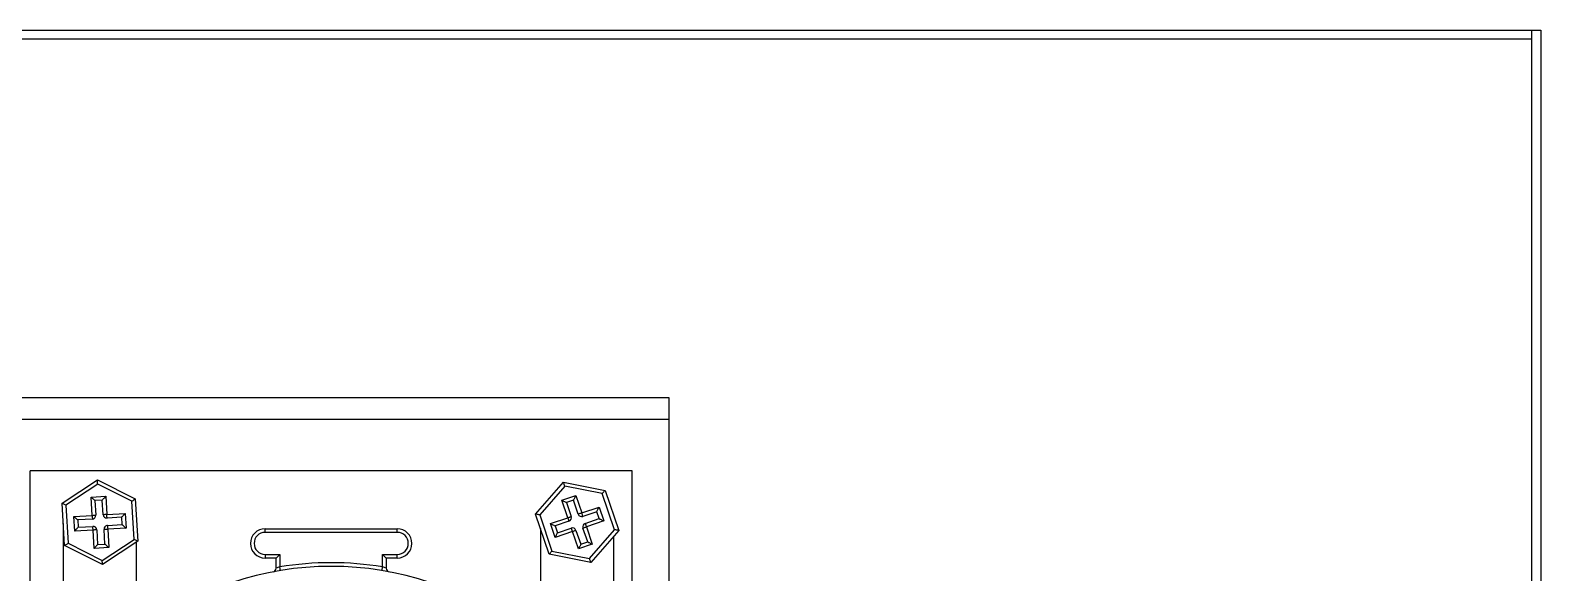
# Model space of a CAD drawing. Header units: millimetres. Extents: x 4754612 to 5801174, y 2368242 to 2777223.
# Drawn here: x 4950218.8 to 4950365.8, y 2436540.7 to 2436593.4 of the extents above; entities that cross this region are included whole.
import ezdxf

# ---------------------------------------------------------------- set-up
doc = ezdxf.new("R2010")
doc.units = ezdxf.units.MM
doc.header["$LTSCALE"] = 1000
doc.layers.add('(주)하나기공-LEADER', color=7, linetype='Continuous')

msp = doc.modelspace()

# ---------------------------------------------------------------- linework, layer by layer
at = {"layer": '(주)하나기공-LEADER', "color": 4}
msp.add_line((4950364.925, 2436468.44), (4950364.925, 2436593.44), dxfattribs=at)
at = {"layer": '(주)하나기공-LEADER', "color": 8, "linetype": 'ByBlock', "lineweight": -2}
for p, q in [((4950280.925, 2436555.583), (4950088.068, 2436555.583)), ((4950218.797, 2436539.868), (4950218.797, 2436550.583)), ((4950277.368, 2436550.583), (4950218.797, 2436550.583)), ((4950277.368, 2436539.868), (4950277.368, 2436550.583)), ((4950221.895, 2436547.429), (4950225.337, 2436549.699)), ((4950225.362, 2436549.288), (4950222.264, 2436547.244)), ((4950225.337, 2436549.699), (4950229.025, 2436547.853)), ((4950228.681, 2436547.626), (4950225.362, 2436549.288)), ((4950267.965, 2436546.383), (4950270.681, 2436549.486)), ((4950270.814, 2436549.096), (4950268.37, 2436546.303)), ((4950270.681, 2436549.486), (4950274.726, 2436548.686)), ((4950274.455, 2436548.376), (4950270.814, 2436549.096)), ((4950224.721, 2436548.036), (4950226.147, 2436548.121)), ((4950224.827, 2436546.253), (4950224.721, 2436548.036)), ((4950225.812, 2436547.743), (4950225.099, 2436547.701)), ((4950225.099, 2436547.701), (4950225.183, 2436546.275)), ((4950225.896, 2436546.317), (4950225.812, 2436547.743)), ((4950226.147, 2436548.121), (4950226.253, 2436546.338)), ((4950228.901, 2436543.921), (4950228.681, 2436547.626)), ((4950229.025, 2436547.853), (4950229.27, 2436543.736)), ((4950270.528, 2436547.719), (4950271.881, 2436548.179)), ((4950271.104, 2436546.028), (4950270.528, 2436547.719)), ((4950271.658, 2436547.726), (4950270.982, 2436547.496)), ((4950272.119, 2436546.374), (4950271.658, 2436547.726)), ((4950271.881, 2436548.179), (4950272.457, 2436546.489)), ((4950275.652, 2436544.863), (4950274.455, 2436548.376)), ((4950274.726, 2436548.686), (4950276.056, 2436544.783)), ((4950222.14, 2436543.312), (4950221.895, 2436547.429)), ((4950222.264, 2436547.244), (4950222.484, 2436543.539)), ((4950223.044, 2436546.147), (4950224.827, 2436546.253)), ((4950223.129, 2436544.721), (4950223.044, 2436546.147)), ((4950226.253, 2436546.338), (4950228.035, 2436546.444)), ((4950228.035, 2436546.444), (4950228.12, 2436545.018)), ((4950269.295, 2436542.479), (4950267.965, 2436546.383)), ((4950268.37, 2436546.303), (4950269.567, 2436542.789)), ((4950270.982, 2436547.496), (4950271.442, 2436546.144)), ((4950272.457, 2436546.489), (4950274.147, 2436547.065)), ((4950273.924, 2436546.612), (4950272.572, 2436546.151)), ((4950274.154, 2436545.936), (4950273.924, 2436546.612)), ((4950274.147, 2436547.065), (4950274.608, 2436545.713)), ((4950222.011, 2436545.477), (4950222.011, 2436539.868)), ((4950224.912, 2436544.827), (4950223.129, 2436544.721)), ((4950224.848, 2436545.897), (4950223.422, 2436545.812)), ((4950223.422, 2436545.812), (4950223.464, 2436545.099)), ((4950223.464, 2436545.099), (4950224.89, 2436545.184)), ((4950225.018, 2436543.045), (4950224.912, 2436544.827)), ((4950225.268, 2436544.848), (4950225.353, 2436543.422)), ((4950226.066, 2436543.465), (4950225.981, 2436544.891)), ((4950227.7, 2436546.066), (4950226.274, 2436545.982)), ((4950226.317, 2436545.269), (4950227.743, 2436545.353)), ((4950228.12, 2436545.018), (4950226.338, 2436544.912)), ((4950226.338, 2436544.912), (4950226.444, 2436543.13)), ((4950227.743, 2436545.353), (4950227.7, 2436546.066)), ((4950241.654, 2436544.599), (4950241.654, 2436544.956)), ((4950241.654, 2436544.956), (4950254.511, 2436544.956)), ((4950254.511, 2436544.599), (4950254.511, 2436544.956)), ((4950268.439, 2436544.991), (4950268.439, 2436539.868)), ((4950269.414, 2436545.452), (4950271.104, 2436546.028)), ((4950269.875, 2436544.1), (4950269.414, 2436545.452)), ((4950271.22, 2436545.69), (4950269.867, 2436545.23)), ((4950269.867, 2436545.23), (4950270.098, 2436544.553)), ((4950271.565, 2436544.676), (4950269.875, 2436544.1)), ((4950270.098, 2436544.553), (4950271.45, 2436545.014)), ((4950272.141, 2436542.986), (4950271.565, 2436544.676)), ((4950271.903, 2436544.791), (4950272.364, 2436543.439)), ((4950273.04, 2436543.67), (4950272.579, 2436545.022)), ((4950272.802, 2436545.475), (4950274.154, 2436545.936)), ((4950274.608, 2436545.713), (4950272.917, 2436545.137)), ((4950272.917, 2436545.137), (4950273.493, 2436543.447)), ((4950273.208, 2436542.07), (4950275.652, 2436544.863)), ((4950276.056, 2436544.783), (4950273.341, 2436541.679)), ((4950225.827, 2436541.466), (4950222.14, 2436543.312)), ((4950222.484, 2436543.539), (4950225.803, 2436541.878)), ((4950225.353, 2436543.422), (4950226.066, 2436543.465)), ((4950225.803, 2436541.878), (4950228.901, 2436543.921)), ((4950229.27, 2436543.736), (4950225.827, 2436541.466)), ((4950229.154, 2436539.868), (4950229.154, 2436543.66)), ((4950254.511, 2436544.599), (4950241.654, 2436544.599)), ((4950273.493, 2436543.447), (4950272.141, 2436542.986)), ((4950272.364, 2436543.439), (4950273.04, 2436543.67)), ((4950275.582, 2436539.868), (4950275.582, 2436544.241)), ((4950226.444, 2436543.13), (4950225.018, 2436543.045)), ((4950241.654, 2436542.456), (4950243.082, 2436542.456)), ((4950241.654, 2436542.456), (4950241.654, 2436542.099)), ((4950242.725, 2436542.099), (4950241.654, 2436542.099)), ((4950243.082, 2436542.456), (4950242.725, 2436542.099)), ((4950242.725, 2436541.111), (4950242.725, 2436542.099)), ((4950243.082, 2436542.456), (4950243.082, 2436541.24)), ((4950253.082, 2436541.24), (4950253.082, 2436542.456)), ((4950253.082, 2436542.456), (4950254.511, 2436542.456)), ((4950253.439, 2436542.099), (4950253.439, 2436541.111)), ((4950254.511, 2436542.099), (4950253.439, 2436542.099)), ((4950254.511, 2436542.099), (4950254.511, 2436542.456)), ((4950273.341, 2436541.679), (4950269.295, 2436542.479)), ((4950269.567, 2436542.789), (4950273.208, 2436542.07))]:
    msp.add_line(p, q, dxfattribs=at)
at = {"layer": '(주)하나기공-LEADER', "color": 4}
msp.add_lwpolyline([(4950364.925, 2436592.583), (4950065.782, 2436592.583), (4950065.782, 2436593.44), (4950065.782, 2436593.44), (4950364.925, 2436593.44)], dxfattribs=at)
msp.add_lwpolyline([(4950365.782, 2436593.44), (4950365.782, 2436593.44), (4950365.782, 2436343.44), (4950330.068, 2436343.44), (4950330.068, 2436350.583), (4950322.925, 2436350.583), (4950322.925, 2436351.44), (4950330.925, 2436351.44), (4950330.925, 2436344.297), (4950364.925, 2436344.297), (4950364.925, 2436593.44), (4950365.782, 2436593.44)], close=True, dxfattribs=at)
at = {"layer": '(주)하나기공-LEADER', "color": 8, "linetype": 'ByBlock', "lineweight": -2}
msp.add_lwpolyline([(4950280.925, 2436452.726), (4950088.068, 2436452.726), (4950088.068, 2436555.583), (4950088.068, 2436557.726), (4950280.925, 2436557.726), (4950280.925, 2436555.583)], close=True, dxfattribs=at)
for points in [[(4950225.362, 2436549.288), (4950225.357, 2436549.368), (4950225.353, 2436549.445), (4950225.348, 2436549.516), (4950225.345, 2436549.579), (4950225.342, 2436549.63), (4950225.339, 2436549.668), (4950225.338, 2436549.691), (4950225.337, 2436549.699)], [(4950270.814, 2436549.096), (4950270.788, 2436549.172), (4950270.763, 2436549.245), (4950270.74, 2436549.313), (4950270.72, 2436549.372), (4950270.703, 2436549.42), (4950270.691, 2436549.457), (4950270.683, 2436549.479), (4950270.681, 2436549.486)], [(4950224.721, 2436548.036), (4950224.795, 2436547.97), (4950224.865, 2436547.908), (4950224.931, 2436547.85), (4950224.988, 2436547.799), (4950225.035, 2436547.757), (4950225.07, 2436547.726), (4950225.091, 2436547.707), (4950225.099, 2436547.701)], [(4950226.147, 2436548.121), (4950226.081, 2436548.047), (4950226.019, 2436547.976), (4950225.961, 2436547.911), (4950225.91, 2436547.854), (4950225.868, 2436547.807), (4950225.837, 2436547.772), (4950225.818, 2436547.75), (4950225.812, 2436547.743)], [(4950228.681, 2436547.626), (4950228.748, 2436547.67), (4950228.812, 2436547.713), (4950228.872, 2436547.752), (4950228.924, 2436547.787), (4950228.967, 2436547.815), (4950228.999, 2436547.836), (4950229.018, 2436547.849), (4950229.025, 2436547.853)], [(4950270.528, 2436547.719), (4950270.617, 2436547.675), (4950270.702, 2436547.633), (4950270.78, 2436547.595), (4950270.849, 2436547.561), (4950270.905, 2436547.533), (4950270.947, 2436547.513), (4950270.973, 2436547.5), (4950270.982, 2436547.496)], [(4950271.881, 2436548.179), (4950271.837, 2436548.091), (4950271.795, 2436548.006), (4950271.757, 2436547.928), (4950271.723, 2436547.859), (4950271.695, 2436547.803), (4950271.675, 2436547.761), (4950271.662, 2436547.735), (4950271.658, 2436547.726)], [(4950274.455, 2436548.376), (4950274.508, 2436548.437), (4950274.559, 2436548.495), (4950274.606, 2436548.548), (4950274.647, 2436548.595), (4950274.681, 2436548.634), (4950274.706, 2436548.663), (4950274.721, 2436548.68), (4950274.726, 2436548.686)], [(4950222.264, 2436547.244), (4950222.192, 2436547.28), (4950222.122, 2436547.315), (4950222.059, 2436547.347), (4950222.003, 2436547.375), (4950221.957, 2436547.398), (4950221.923, 2436547.415), (4950221.902, 2436547.425), (4950221.895, 2436547.429)], [(4950223.044, 2436546.147), (4950223.118, 2436546.082), (4950223.189, 2436546.019), (4950223.254, 2436545.961), (4950223.311, 2436545.91), (4950223.358, 2436545.868), (4950223.393, 2436545.837), (4950223.415, 2436545.818), (4950223.422, 2436545.812)], [(4950224.827, 2436546.253), (4950224.896, 2436546.257), (4950224.963, 2436546.261), (4950225.025, 2436546.265), (4950225.079, 2436546.268), (4950225.123, 2436546.271), (4950225.156, 2436546.273), (4950225.177, 2436546.274), (4950225.183, 2436546.275)], [(4950224.827, 2436546.253), (4950224.831, 2436546.184), (4950224.835, 2436546.117), (4950224.839, 2436546.055), (4950224.842, 2436546.001), (4950224.845, 2436545.957), (4950224.846, 2436545.924), (4950224.848, 2436545.904), (4950224.848, 2436545.897)], [(4950226.253, 2436546.338), (4950226.183, 2436546.334), (4950226.116, 2436546.33), (4950226.055, 2436546.326), (4950226.001, 2436546.323), (4950225.956, 2436546.32), (4950225.924, 2436546.319), (4950225.903, 2436546.317), (4950225.896, 2436546.317)], [(4950226.274, 2436545.982), (4950226.274, 2436545.988), (4950226.273, 2436546.009), (4950226.271, 2436546.042), (4950226.268, 2436546.086), (4950226.265, 2436546.14), (4950226.261, 2436546.202), (4950226.257, 2436546.269), (4950226.253, 2436546.338)], [(4950227.7, 2436546.066), (4950227.707, 2436546.074), (4950227.726, 2436546.095), (4950227.757, 2436546.13), (4950227.798, 2436546.177), (4950227.849, 2436546.234), (4950227.907, 2436546.3), (4950227.97, 2436546.37), (4950228.035, 2436546.444)], [(4950268.37, 2436546.303), (4950268.291, 2436546.318), (4950268.215, 2436546.333), (4950268.145, 2436546.347), (4950268.084, 2436546.359), (4950268.033, 2436546.369), (4950267.996, 2436546.376), (4950267.973, 2436546.381), (4950267.965, 2436546.383)], [(4950271.104, 2436546.028), (4950271.17, 2436546.051), (4950271.234, 2436546.073), (4950271.292, 2436546.092), (4950271.343, 2436546.11), (4950271.385, 2436546.124), (4950271.417, 2436546.135), (4950271.436, 2436546.141), (4950271.442, 2436546.144)], [(4950272.457, 2436546.489), (4950272.391, 2436546.467), (4950272.327, 2436546.445), (4950272.269, 2436546.425), (4950272.218, 2436546.408), (4950272.176, 2436546.393), (4950272.144, 2436546.383), (4950272.125, 2436546.376), (4950272.119, 2436546.374)], [(4950272.572, 2436546.151), (4950272.57, 2436546.158), (4950272.563, 2436546.177), (4950272.552, 2436546.208), (4950272.538, 2436546.25), (4950272.521, 2436546.301), (4950272.501, 2436546.36), (4950272.479, 2436546.423), (4950272.457, 2436546.489)], [(4950273.924, 2436546.612), (4950273.928, 2436546.621), (4950273.941, 2436546.646), (4950273.962, 2436546.688), (4950273.989, 2436546.745), (4950274.023, 2436546.813), (4950274.062, 2436546.892), (4950274.103, 2436546.977), (4950274.147, 2436547.065)], [(4950223.129, 2436544.721), (4950223.195, 2436544.795), (4950223.257, 2436544.866), (4950223.315, 2436544.931), (4950223.366, 2436544.988), (4950223.408, 2436545.035), (4950223.439, 2436545.07), (4950223.458, 2436545.092), (4950223.464, 2436545.099)], [(4950224.912, 2436544.827), (4950224.908, 2436544.897), (4950224.904, 2436544.964), (4950224.9, 2436545.025), (4950224.897, 2436545.079), (4950224.894, 2436545.124), (4950224.892, 2436545.157), (4950224.891, 2436545.177), (4950224.89, 2436545.184)], [(4950225.268, 2436544.848), (4950225.261, 2436544.848), (4950225.241, 2436544.847), (4950225.208, 2436544.845), (4950225.164, 2436544.842), (4950225.11, 2436544.839), (4950225.048, 2436544.835), (4950224.981, 2436544.831), (4950224.912, 2436544.827)], [(4950225.981, 2436544.891), (4950225.988, 2436544.891), (4950226.008, 2436544.892), (4950226.041, 2436544.894), (4950226.086, 2436544.897), (4950226.14, 2436544.9), (4950226.201, 2436544.904), (4950226.268, 2436544.908), (4950226.338, 2436544.912)], [(4950226.317, 2436545.269), (4950226.317, 2436545.262), (4950226.318, 2436545.241), (4950226.32, 2436545.209), (4950226.323, 2436545.164), (4950226.326, 2436545.11), (4950226.33, 2436545.049), (4950226.334, 2436544.982), (4950226.338, 2436544.912)], [(4950227.743, 2436545.353), (4950227.75, 2436545.347), (4950227.771, 2436545.328), (4950227.806, 2436545.297), (4950227.853, 2436545.255), (4950227.91, 2436545.204), (4950227.976, 2436545.146), (4950228.047, 2436545.084), (4950228.12, 2436545.018)], [(4950269.414, 2436545.452), (4950269.503, 2436545.409), (4950269.588, 2436545.367), (4950269.666, 2436545.329), (4950269.735, 2436545.295), (4950269.791, 2436545.267), (4950269.833, 2436545.247), (4950269.859, 2436545.234), (4950269.867, 2436545.23)], [(4950271.104, 2436546.028), (4950271.127, 2436545.962), (4950271.148, 2436545.899), (4950271.168, 2436545.841), (4950271.186, 2436545.789), (4950271.2, 2436545.747), (4950271.211, 2436545.716), (4950271.217, 2436545.697), (4950271.22, 2436545.69)], [(4950271.565, 2436544.676), (4950271.543, 2436544.742), (4950271.521, 2436544.806), (4950271.501, 2436544.864), (4950271.484, 2436544.915), (4950271.469, 2436544.957), (4950271.459, 2436544.989), (4950271.452, 2436545.008), (4950271.45, 2436545.014)], [(4950271.903, 2436544.791), (4950271.897, 2436544.789), (4950271.877, 2436544.783), (4950271.846, 2436544.772), (4950271.804, 2436544.758), (4950271.753, 2436544.74), (4950271.695, 2436544.72), (4950271.631, 2436544.699), (4950271.565, 2436544.676)], [(4950272.579, 2436545.022), (4950272.586, 2436545.024), (4950272.605, 2436545.031), (4950272.636, 2436545.041), (4950272.678, 2436545.056), (4950272.73, 2436545.073), (4950272.788, 2436545.093), (4950272.851, 2436545.114), (4950272.917, 2436545.137)], [(4950272.802, 2436545.475), (4950272.804, 2436545.469), (4950272.811, 2436545.449), (4950272.822, 2436545.418), (4950272.836, 2436545.376), (4950272.853, 2436545.325), (4950272.873, 2436545.266), (4950272.895, 2436545.203), (4950272.917, 2436545.137)], [(4950274.154, 2436545.936), (4950274.163, 2436545.932), (4950274.189, 2436545.919), (4950274.231, 2436545.898), (4950274.287, 2436545.871), (4950274.356, 2436545.837), (4950274.434, 2436545.798), (4950274.519, 2436545.756), (4950274.608, 2436545.713)], [(4950276.056, 2436544.783), (4950276.05, 2436544.784), (4950276.032, 2436544.788), (4950276.002, 2436544.794), (4950275.962, 2436544.802), (4950275.912, 2436544.811), (4950275.854, 2436544.823), (4950275.79, 2436544.835), (4950275.722, 2436544.849), (4950275.652, 2436544.863)], [(4950222.14, 2436543.312), (4950222.146, 2436543.317), (4950222.166, 2436543.33), (4950222.198, 2436543.351), (4950222.24, 2436543.379), (4950222.293, 2436543.413), (4950222.352, 2436543.452), (4950222.417, 2436543.495), (4950222.484, 2436543.539)], [(4950225.353, 2436543.422), (4950225.347, 2436543.415), (4950225.328, 2436543.394), (4950225.297, 2436543.359), (4950225.255, 2436543.312), (4950225.204, 2436543.255), (4950225.146, 2436543.189), (4950225.083, 2436543.118), (4950225.018, 2436543.045)], [(4950226.066, 2436543.465), (4950226.073, 2436543.458), (4950226.095, 2436543.439), (4950226.13, 2436543.408), (4950226.177, 2436543.367), (4950226.234, 2436543.316), (4950226.299, 2436543.258), (4950226.37, 2436543.195), (4950226.444, 2436543.13)], [(4950229.27, 2436543.736), (4950229.264, 2436543.739), (4950229.248, 2436543.748), (4950229.22, 2436543.761), (4950229.184, 2436543.78), (4950229.138, 2436543.802), (4950229.085, 2436543.829), (4950229.027, 2436543.858), (4950228.965, 2436543.889), (4950228.901, 2436543.921)], [(4950269.875, 2436544.1), (4950269.918, 2436544.189), (4950269.96, 2436544.274), (4950269.999, 2436544.352), (4950270.032, 2436544.421), (4950270.06, 2436544.477), (4950270.081, 2436544.519), (4950270.093, 2436544.545), (4950270.098, 2436544.553)], [(4950272.364, 2436543.439), (4950272.36, 2436543.43), (4950272.347, 2436543.405), (4950272.326, 2436543.363), (4950272.299, 2436543.306), (4950272.265, 2436543.238), (4950272.226, 2436543.159), (4950272.185, 2436543.074), (4950272.141, 2436542.986)], [(4950273.04, 2436543.67), (4950273.049, 2436543.665), (4950273.075, 2436543.653), (4950273.116, 2436543.632), (4950273.173, 2436543.604), (4950273.242, 2436543.571), (4950273.32, 2436543.532), (4950273.405, 2436543.49), (4950273.493, 2436543.447)], [(4950225.827, 2436541.466), (4950225.827, 2436541.474), (4950225.825, 2436541.497), (4950225.823, 2436541.535), (4950225.82, 2436541.587), (4950225.816, 2436541.649), (4950225.812, 2436541.72), (4950225.807, 2436541.797), (4950225.803, 2436541.878)], [(4950253.439, 2436542.099), (4950253.433, 2436542.106), (4950253.412, 2436542.126), (4950253.379, 2436542.159), (4950253.335, 2436542.203), (4950253.281, 2436542.257), (4950253.219, 2436542.319), (4950253.152, 2436542.386), (4950253.082, 2436542.456)], [(4950269.295, 2436542.479), (4950269.301, 2436542.485), (4950269.316, 2436542.503), (4950269.341, 2436542.531), (4950269.375, 2436542.57), (4950269.416, 2436542.617), (4950269.463, 2436542.671), (4950269.514, 2436542.729), (4950269.567, 2436542.789)], [(4950273.341, 2436541.679), (4950273.338, 2436541.687), (4950273.331, 2436541.709), (4950273.319, 2436541.745), (4950273.302, 2436541.793), (4950273.282, 2436541.853), (4950273.259, 2436541.92), (4950273.234, 2436541.993), (4950273.208, 2436542.07)], [(4950243.141, 2436540.887), (4950243.14, 2436540.894), (4950243.137, 2436540.914), (4950243.131, 2436540.947), (4950243.124, 2436540.99), (4950243.115, 2436541.044), (4950243.105, 2436541.105), (4950243.094, 2436541.171), (4950243.082, 2436541.24)], [(4950253.023, 2436540.887), (4950253.025, 2436540.894), (4950253.028, 2436540.914), (4950253.033, 2436540.947), (4950253.041, 2436540.99), (4950253.05, 2436541.044), (4950253.06, 2436541.105), (4950253.071, 2436541.171), (4950253.082, 2436541.24)]]:
    msp.add_lwpolyline(points, dxfattribs=at)
for centre, radius, start, end in [((4950224.827, 2436546.253), 0.357, 273.40405, 3.40405), ((4950226.253, 2436546.338), 0.357, 183.40405, 273.40405), ((4950271.104, 2436546.028), 0.357, 288.81649, 18.81649), ((4950272.457, 2436546.489), 0.357, 198.81649, 288.81649), ((4950224.912, 2436544.827), 0.357, 3.40405, 93.40405), ((4950226.338, 2436544.912), 0.357, 93.40405, 183.40405), ((4950241.654, 2436543.527), 1.429, 90, 270), ((4950254.511, 2436543.527), 1.429, 270, 90), ((4950271.565, 2436544.676), 0.357, 18.81649, 108.81649), ((4950272.917, 2436545.137), 0.357, 108.81649, 198.81649), ((4950241.654, 2436543.527), 1.071, 90, 270), ((4950254.511, 2436543.527), 1.071, 270, 90), ((4950248.082, 2436511.297), 30, 51.83714, 128.16286), ((4950242.368, 2436541.111), 0.357, 280.84982, 0), ((4950245.852, 2436532.954), 8.736, 108.48293, 110.97154), ((4950248.082, 2436511.297), 30.357, 80.51985, 99.48015), ((4950250.327, 2436532.992), 8.695, 69.02264, 71.52288), ((4950253.797, 2436541.111), 0.357, 180, 259.15018)]:
    msp.add_arc(centre, radius, start, end, dxfattribs=at)

doc.saveas('drawing.dxf')
